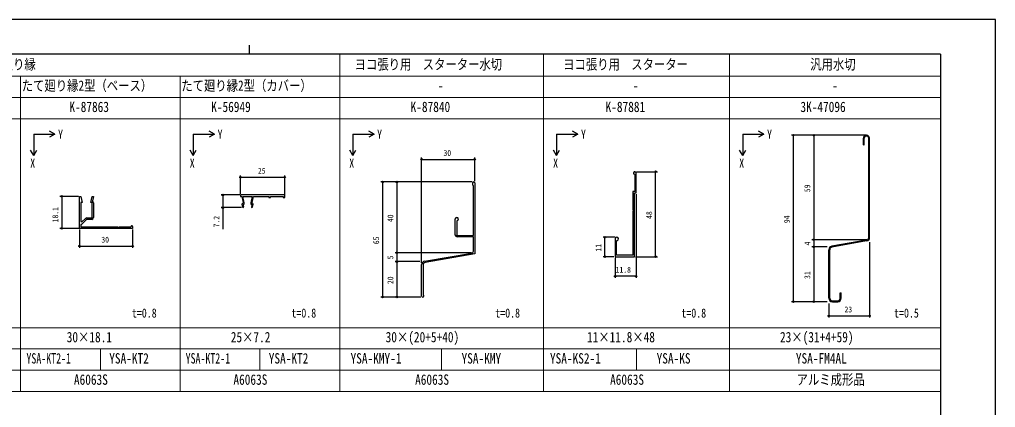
# Model space of a CAD drawing. Units: millimetres on the paper. Extents: x -420 to 420, y -297 to 297.
# Drawn here: x -130 to 420, y 78 to 297 of the extents above; entities that cross this region are included whole.
import ezdxf
from ezdxf.enums import TextEntityAlignment as Align

# ---------------------------------------------------------------- set-up
doc = ezdxf.new("R2010")
doc.units = ezdxf.units.MM
doc.layers.add('0-1_TABLE1', color=7, linetype='Continuous', lineweight=18)
for name, color, linetype in [('0-2_USER1', 3, 'Continuous'), ('0-3_YKK_11', 7, 'Continuous'), ('0-5_YKK_13', 4, 'Continuous'), ('0-6_YKK_D', 6, 'Continuous'), ('0-7_YKK_ZWAK', 7, 'Continuous')]:
    doc.layers.add(name, color=color, linetype=linetype)
doc.styles.add('ＭＳ ゴシック', font='')
doc.styles.get('ＭＳ ゴシック').set_extended_font_data('MS Gothic')

msp = doc.modelspace()

# ---------------------------------------------------------------- linework, layer by layer
at = {"layer": '0-1_TABLE1'}
for p, q in [((50.502, 277), (50.502, 87)), ((165.502, 277), (165.502, 87)), ((270.502, 277), (270.502, 87)), ((-390.498, 265), (389.502, 265)), ((-129.498, 265), (-129.498, 87)), ((-39.498, 265), (-39.498, 87)), ((-390.498, 253), (389.502, 253)), ((-390.498, 241), (389.502, 241)), ((-390.498, 123), (389.502, 123)), ((-390.498, 111), (389.502, 111)), ((-84.498, 111), (-84.498, 99)), ((5.502, 111), (5.502, 99)), ((108.002, 111), (108.002, 99)), ((218.002, 111), (218.002, 99)), ((-390.498, 99), (389.502, 99)), ((-390.498, 87), (389.502, 87))]:
    msp.add_line(p, q, dxfattribs=at)
at = {"layer": '0-2_USER1'}
for p, q in [((-122.118, 232.226), (-110.118, 232.226)), ((-122.118, 232.226), (-122.118, 220.226)), ((-110.118, 232.226), (-113.118, 233.959)), ((-110.118, 232.226), (-113.118, 230.494)), ((-32.118, 232.226), (-20.118, 232.226)), ((-32.118, 232.226), (-32.118, 220.226)), ((-20.118, 232.226), (-23.118, 233.959)), ((-20.118, 232.226), (-23.118, 230.494)), ((57.882, 232.226), (69.882, 232.226)), ((57.882, 232.226), (57.882, 220.226)), ((69.882, 232.226), (66.882, 233.959)), ((69.882, 232.226), (66.882, 230.494)), ((172.882, 232.226), (184.882, 232.226)), ((172.882, 232.226), (172.882, 220.226)), ((184.882, 232.226), (181.882, 233.959)), ((184.882, 232.226), (181.882, 230.494)), ((277.882, 232.226), (289.882, 232.226)), ((277.882, 232.226), (277.882, 220.226)), ((289.882, 232.226), (286.882, 233.959)), ((289.882, 232.226), (286.882, 230.494)), ((-122.118, 220.226), (-123.85, 223.226)), ((-122.118, 220.226), (-120.386, 223.226)), ((-32.118, 220.226), (-33.85, 223.226)), ((-32.118, 220.226), (-30.386, 223.226)), ((57.882, 220.226), (56.15, 223.226)), ((57.882, 220.226), (59.614, 223.226)), ((172.882, 220.226), (171.15, 223.226)), ((172.882, 220.226), (174.614, 223.226)), ((277.882, 220.226), (276.15, 223.226)), ((277.882, 220.226), (279.614, 223.226))]:
    msp.add_line(p, q, dxfattribs=at)
at = {"layer": '0-3_YKK_11'}
for p, q in [((217.097, 205.327), (217.097, 204.808)), ((-88.405, 193.462), (-88.405, 185.162)), ((216.097, 189.327), (216.097, 188.808)), ((115.736, 175.286), (115.736, 184.386)), ((-66.305, 180.162), (-66.305, 179.062)), ((98.398, 160.571), (125.104, 165.144)), ((96.736, 140.936), (96.736, 158.599))]:
    msp.add_line(p, q, dxfattribs=at)
for points in [[(216.747, 163.068), (216.747, 199.068), (217.747, 199.068), (217.747, 210.318)], [(216.747, 209.611), (216.947, 209.328), (216.947, 205.587), (217.097, 205.327)], [(126.736, 204.736), (126.736, 164.611), (98.782, 159.825)], [(116.786, 183.499), (116.536, 183.203), (116.536, 175.086), (125.936, 175.086), (125.936, 194.828), (126.056, 195.011), (126.056, 195.561), (125.936, 195.744), (125.936, 203.099), (125.786, 203.292), (125.636, 203.486), (125.636, 204.736)], [(217.097, 204.808), (216.947, 204.548), (216.947, 199.868), (215.947, 199.868), (215.947, 189.587), (216.097, 189.327)], [(-66.305, 179.062), (-96.305, 179.062), (-96.305, 197.162), (-95.505, 197.162), (-94.731, 193.662), (-95.505, 193.662), (-95.505, 182.967), (-94.888, 182.711), (-92.929, 184.67)], [(-92.222, 184.962), (-89.205, 184.962), (-89.205, 193.662), (-89.978, 193.662), (-89.205, 197.162), (-88.386, 197.162), (-88.953, 194.593), (-88.832, 194.282)], [(19.537, 197.962), (-5.463, 197.962), (-5.463, 197.162), (-4.75, 197.162), (-3.969, 193.628), (-4.207, 193.269), (-4.604, 192.669), (-4.235, 190.999), (-3.939, 190.764), (-3.644, 191.128), (-3.857, 192.093), (-3.731, 192.407)], [(-3.311, 193.454), (-4.131, 197.162), (1.205, 197.162), (0.386, 193.454)], [(0.806, 192.407), (0.932, 192.093), (0.719, 191.128), (1.014, 190.764), (1.31, 190.999), (1.679, 192.669), (1.282, 193.269), (1.044, 193.628), (1.825, 197.162), (10.537, 197.162), (10.537, 196.462), (11.537, 196.462), (11.537, 197.162), (18.537, 197.162), (18.537, 196.462), (19.537, 196.462), (19.537, 197.962)], [(216.097, 188.808), (215.947, 188.548), (215.947, 163.868), (206.747, 163.868), (206.747, 171.984), (206.997, 172.28)], [(-89.405, 184.162), (-92.305, 184.162), (-94.812, 181.655)], [(-95.277, 181.392), (-95.505, 181.101), (-95.505, 179.862), (-74.825, 179.862), (-74.565, 179.712), (-74.045, 179.712), (-73.785, 179.862), (-67.405, 179.862), (-67.105, 180.162)], [(125.936, 166.129), (125.936, 174.286), (116.736, 174.286)], [(205.947, 173.168), (205.947, 163.068), (216.747, 163.068)], [(97.536, 158.346), (97.536, 141.773), (97.693, 141.508)]]:
    msp.add_lwpolyline(points, dxfattribs=at)
for centre, radius, start, end in [((216.997, 210.318), 0.75, 0, 250.52769), ((126.186, 204.736), 0.55, 359.99999, 180.00001), ((-89.405, 193.462), 1, 0, 55.07041), ((-4.288, 193.239), 1, 303.79269, 12.46277), ((1.362, 193.239), 1, 167.53723, 236.20731), ((-92.222, 183.962), 1, 89.99998, 134.99997), ((-89.405, 185.162), 1, 270, 0), ((116.636, 184.386), 0.9, 279.59406, 180), ((-95.519, 182.362), 1, 283.98653, 314.99999), ((-66.705, 180.162), 0.4, 0, 180.0022), ((116.736, 175.286), 1, 180.00001, 269.99999), ((206.847, 173.168), 0.9, 279.59406, 180.00002), ((124.936, 166.129), 1, 279.71669, 360), ((98.736, 158.599), 2, 99.7167, 180), ((99.036, 158.346), 1.5, 99.71671, 180.00001), ((97.386, 140.936), 0.65, 180, 61.72631)]:
    msp.add_arc(centre, radius, start, end, dxfattribs=at)
at = {"layer": '0-5_YKK_13'}
for p, q in [((345.965, 226.161), (345.965, 229.911)), ((348.965, 173.918), (348.965, 229.911)), ((349.465, 173.918), (349.465, 229.911)), ((347.728, 172.441), (328.115, 168.955)), ((347.815, 171.949), (328.203, 168.462)), ((326.465, 139.661), (326.465, 166.986)), ((326.965, 139.661), (326.965, 166.986)), ((328.465, 138.161), (331.465, 138.161)), ((328.465, 137.661), (331.465, 137.661)), ((332.965, 142.661), (333.465, 142.661)), ((332.965, 139.661), (332.965, 142.661)), ((333.465, 139.661), (333.465, 142.661))]:
    msp.add_line(p, q, dxfattribs=at)
msp.add_lwpolyline([(345.965, 226.161), (346.465, 226.161), (346.465, 229.911)], dxfattribs=at)
for centre, radius, start, end in [((347.715, 229.911), 1.75, 0, 180), ((347.715, 229.911), 1.25, 0, 180), ((347.465, 173.918), 1.5, 280.0806, 0), ((347.465, 173.918), 2, 280.0806, 0), ((328.465, 166.986), 2, 100.0806, 180), ((328.465, 166.986), 1.5, 100.0806, 180), ((328.465, 139.661), 2, 180, 270), ((328.465, 139.661), 1.5, 180, 270), ((331.465, 139.661), 2, 270, 0), ((331.465, 139.661), 1.5, 270, 0)]:
    msp.add_arc(centre, radius, start, end, dxfattribs=at)
at = {"layer": '0-6_YKK_D'}
for p, q in [((347.465, 231.661), (305.465, 231.661)), ((306.465, 137.661), (306.465, 231.661)), ((347.465, 231.661), (316.965, 231.661)), ((317.965, 231.661), (317.965, 172.661)), ((96.736, 159.599), (96.736, 219.011)), ((96.736, 218.011), (126.736, 218.011)), ((126.736, 205.736), (126.736, 219.011)), ((217.995, 211.068), (229.758, 211.068)), ((228.758, 163.068), (228.758, 211.068)), ((-5.463, 198.562), (-5.463, 208.962)), ((-5.463, 207.962), (19.537, 207.962)), ((19.537, 198.212), (19.537, 208.962)), ((125.186, 205.286), (73.736, 205.286)), ((74.736, 205.286), (74.736, 140.286)), ((125.186, 205.286), (81.736, 205.286)), ((82.736, 205.286), (82.736, 165.286)), ((217.747, 198.368), (217.747, 151.07)), ((-96.875, 197.162), (-107.305, 197.162)), ((-106.305, 197.162), (-106.305, 179.062)), ((-5.765, 197.962), (-16.416, 197.962)), ((-4.959, 190.764), (-16.416, 190.764)), ((-96.499, 179.062), (-107.305, 179.062)), ((-96.305, 178.362), (-96.305, 168.062)), ((-66.305, 178.362), (-66.305, 168.062)), ((205.847, 174.068), (199.164, 174.068)), ((200.164, 163.068), (200.164, 174.068)), ((347.965, 172.661), (316.965, 172.661)), ((347.965, 172.661), (316.965, 172.661)), ((317.965, 172.661), (317.965, 168.661)), ((349.465, 171.242), (349.465, 128.661)), ((-96.305, 169.062), (-66.305, 169.062)), ((95.736, 165.286), (81.736, 165.286)), ((124.936, 165.286), (81.736, 165.286)), ((82.736, 165.286), (82.736, 160.286)), ((325.465, 168.661), (316.965, 168.661)), ((325.465, 168.661), (316.965, 168.661)), ((317.965, 168.661), (317.965, 137.661)), ((95.736, 160.286), (81.736, 160.286)), ((95.736, 160.286), (81.736, 160.286)), ((82.736, 160.286), (82.736, 140.286)), ((205.247, 163.068), (199.164, 163.068)), ((205.947, 162.368), (205.947, 151.07)), ((217.447, 163.068), (229.758, 163.068)), ((217.747, 152.07), (205.947, 152.07)), ((96.386, 140.286), (73.736, 140.286)), ((96.386, 140.286), (81.736, 140.286)), ((325.465, 137.661), (305.465, 137.661)), ((325.465, 137.661), (316.965, 137.661)), ((326.465, 136.661), (326.465, 128.661)), ((326.465, 129.661), (349.465, 129.661))]:
    msp.add_line(p, q, dxfattribs=at)
msp.add_lwpolyline([(-15.416, 197.962), (-15.416, 190.764), (-15.416, 178.664)], dxfattribs=at)
for centre in [(306.465, 231.661), (317.965, 231.661), (96.736, 218.011), (126.736, 218.011), (228.758, 211.068), (-5.463, 207.962), (19.537, 207.962), (74.736, 205.286), (82.736, 205.286), (-15.416, 197.962), (-106.305, 197.162), (-15.416, 190.764), (-106.305, 179.062), (200.164, 174.068), (317.965, 172.661), (317.965, 172.661), (-96.305, 169.062), (-66.305, 169.062), (82.736, 165.286), (82.736, 165.286), (317.965, 168.661), (317.965, 168.661), (82.736, 160.286), (82.736, 160.286), (200.164, 163.068), (228.758, 163.068), (205.947, 152.07), (217.747, 152.07), (74.736, 140.286), (82.736, 140.286), (306.465, 137.661), (317.965, 137.661), (326.465, 129.661), (349.465, 129.661)]:
    msp.add_circle(centre, 0.425, dxfattribs=at)
at = {"layer": '0-7_YKK_ZWAK'}
for p, q in [((-0.498, 282.5), (-0.498, 277.5)), ((389.502, 277.5), (-390.498, 277.5)), ((389.502, 277.5), (389.502, -252.5))]:
    msp.add_line(p, q, dxfattribs=at)
msp.add_lwpolyline([(-420.5, -297), (420.5, -297), (420.5, 297), (-420.5, 297)], close=True, dxfattribs=at)

# ---------------------------------------------------------------- texts
at = {"layer": '0-1_TABLE1', "style": 'ＭＳ ゴシック'}
for s, height, width, p in [('廻り縁', 5.865, 0.8, (-140.165, 266.982)), ('ヨコ張り用\u3000スターター水切', 5.865, 0.8, (58.935, 267)), ('汎用水切', 5.865, 0.8, (315.995, 267)), ('ヨコ張り用\u3000スターター', 5.865, 0.8, (176.615, 267)), ('たて廻り縁2型（ベース）', 5.865, 0.8, (-128.871, 254.982)), ('たて廻り縁2型（カバー）', 5.865, 0.8, (-38.871, 254.982)), ('-', 5.865, 0.8, (105.869, 255)), ('-', 5.865, 0.8, (215.869, 255)), ('-', 5.865, 0.8, (328.369, 255)), ('K-87863', 5.865, 0.8, (-101.991, 243)), ('K-56949', 5.865, 0.8, (-21.991, 243)), ('K-87840', 5.865, 0.8, (90.509, 243)), ('K-87881', 5.865, 0.8, (200.509, 243)), ('3K-47096', 5.865, 0.8, (310.449, 243)), ('t=0.8', 5.132, 0.8, (-66.706, 127.165)), ('t=0.8', 5.132, 0.8, (23.294, 127.165)), ('t=0.8', 5.132, 0.8, (138.294, 127.165)), ('t=0.8', 5.132, 0.8, (243.294, 127.165)), ('t=0.5', 5.132, 0.8, (363.294, 127.165)), ('30×(20+5+40)', 5.865, 0.8, (76.429, 113)), ('23×(31+4+59)', 5.865, 0.8, (298.929, 113)), ('30×18.1', 5.865, 0.8, (-103.485, 113)), ('25×7.2', 5.865, 0.8, (-10.925, 113)), ('11×11.8×48', 5.865, 0.8, (190.055, 113)), ('YSA-KT2-1', 5.865, 0.7, (-126.23, 101)), ('YSA-KT2', 5.865, 0.8, (-79.507, 101)), ('YSA-KT2-1', 5.865, 0.7, (-36.41, 101)), ('YSA-KT2', 5.865, 0.8, (10.493, 101)), ('YSA-KMY-1', 5.865, 0.8, (56.639, 101)), ('YSA-KMY', 5.865, 0.8, (119.259, 101)), ('YSA-KS2-1', 5.865, 0.8, (169.139, 101)), ('YSA-KS', 5.865, 0.8, (229.319, 101)), ('YSA-FM4AL', 5.865, 0.8, (307.889, 101)), ('A6063S', 5.865, 0.8, (-99.431, 89)), ('A6063S', 5.865, 0.8, (-9.431, 89)), ('A6063S', 5.865, 0.8, (93.069, 89)), ('A6063S', 5.865, 0.8, (203.069, 89)), ('アルミ成形品', 5.865, 0.8, (308.315, 89))]:
    msp.add_text(s, height=height, dxfattribs=dict(at, width=width)).set_placement(p, align=Align.BOTTOM_LEFT)
at = {"layer": '0-2_USER1', "style": 'ＭＳ ゴシック', "width": 0.8}
for s, p in [('Y', (-108.379, 228.162)), ('Y', (-18.379, 228.162)), ('Y', (71.621, 228.162)), ('Y', (186.621, 228.162)), ('Y', (291.621, 228.162)), ('X', (-124.092, 211.847)), ('X', (-34.092, 211.847)), ('X', (55.908, 211.847)), ('X', (170.908, 211.847)), ('X', (275.908, 211.847))]:
    msp.add_text(s, height=5.132, dxfattribs=at).set_placement(p, align=Align.BOTTOM_LEFT)
at = {"layer": '0-6_YKK_D', "style": 'ＭＳ ゴシック', "width": 0.8}
for s, p in [('30', (109.096, 219.011)), ('25', (4.397, 208.962)), ('30', (-83.945, 170.062)), ('11.8', (206.207, 153.07)), ('23', (335.325, 130.661))]:
    msp.add_text(s, height=3.299, dxfattribs=at).set_placement(p, align=Align.BOTTOM_LEFT)
for s, p in [('59', (316.965, 199.521)), ('18.1', (-107.305, 182.472)), ('48', (227.758, 184.428)), ('7.2', (-16.416, 179.664)), ('40', (81.736, 182.646)), ('94', (305.465, 182.021)), ('65', (73.736, 170.146)), ('4', (316.965, 169.461)), ('11', (199.164, 165.928)), ('5', (81.736, 161.586)), ('20', (81.736, 147.646)), ('31', (316.965, 150.521))]:
    msp.add_text(s, height=3.299, rotation=90, dxfattribs=at).set_placement(p, align=Align.BOTTOM_LEFT)

doc.saveas('drawing.dxf')
